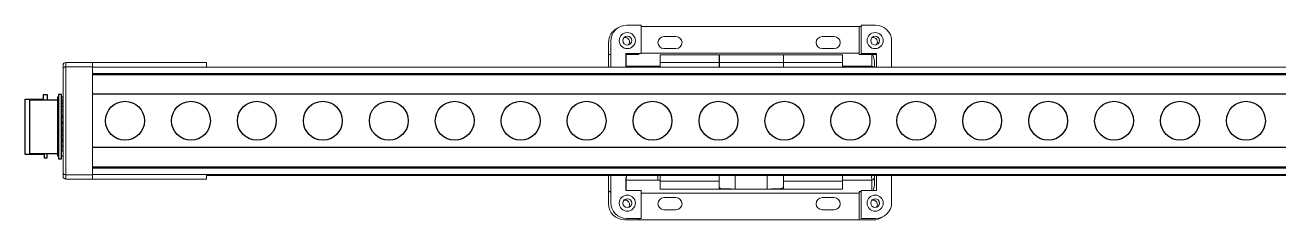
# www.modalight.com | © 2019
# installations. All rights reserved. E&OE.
# Model space of a CAD drawing. Header units: inches. Extents: x 0.2 to 60.6, y -2.3 to 18.9.
# Drawn here: x 0.22 to 18.62, y 0 to 2.85 of the extents above; entities that cross this region are included whole.
import ezdxf

# ---------------------------------------------------------------- set-up
doc = ezdxf.new("R2010")
doc.units = ezdxf.units.IN
doc.header["$MEASUREMENT"] = 0
doc.layers.add('Layer 5', color=7, linetype='Continuous')
doc.layers.add('轮廓线层', color=7, linetype='Continuous', lineweight=25)

# ---------------------------------------------------------------- blocks, each defined once
blk = doc.blocks.new('A$C4CE23AB8')
at = {"color": 7, "linetype": 'Continuous', "lineweight": 15}
for p, q in [((-28.33, 181.23), (-22.98, 181.23)), ((-22.98, 181.23), (-22.98, 170.73)), ((-22.98, 180.74), (58.31, 180.74)), ((58.31, 180.74), (58.31, 170.84)), ((58.31, 180.74), (58.32, 180.74)), ((58.32, 180.74), (59.12, 180.74)), ((58.32, 180.74), (58.32, 170.26)), ((59.12, 181.23), (59.12, 170.73)), ((64.47, 181.23), (59.12, 181.23)), ((-35.14, 170.26), (-35.14, 174.74)), ((-34.33, 165.63), (-34.33, 175.23)), ((-14.49, 176.97), (-9.99, 176.97)), ((49.01, 176.97), (44.51, 176.97)), ((70.47, 165.63), (70.47, 175.23)), ((-35.14, 170.26), (-34.33, 170.26)), ((-35.14, 170.24), (-35.14, 170.26)), ((-34.33, 170.24), (-35.14, 170.24)), ((-35.14, 170.24), (-35.14, 165.63)), ((-22.98, 170.73), (-28.73, 170.73)), ((-28.73, 165.63), (-28.73, 170.73)), ((-28.73, 170.26), (-23.81, 170.26)), ((-28.56, 170.24), (-28.73, 170.24)), ((-23.8, 170.24), (-28.56, 170.24)), ((-23.81, 170.26), (-23.81, 170.73)), ((-23.81, 170.26), (-23.8, 170.24)), ((6.07, 170.23), (-15.93, 170.23)), ((-15.93, 170.23), (-15.93, 167.34)), ((-9.99, 172.47), (-14.49, 172.47)), ((6.27, 170.23), (6.07, 170.23)), ((6.07, 167.34), (6.07, 170.23)), ((6.27, 170.23), (30.07, 170.23)), ((6.27, 170.23), (6.27, 167.34)), ((52.07, 170.23), (30.07, 170.23)), ((30.07, 170.23), (30.07, 167.34)), ((44.51, 172.47), (49.01, 172.47)), ((52.07, 167.34), (52.07, 170.23)), ((58.32, 170.26), (58.31, 170.24)), ((58.31, 170.24), (63.07, 170.24)), ((64.87, 170.26), (58.32, 170.26)), ((59.12, 170.73), (64.87, 170.73)), ((63.34, 170.24), (63.07, 170.24)), ((64.87, 170.24), (63.34, 170.24)), ((64.87, 170.73), (64.87, 165.63)), ((-28.52, 165.97), (-16.74, 165.97)), ((-16.74, 165.98), (-15.93, 165.98)), ((-16.74, 165.97), (-16.74, 165.98)), ((-16.74, 165.63), (-16.74, 165.97)), ((6.07, 167.34), (-15.93, 167.34)), ((-15.93, 167.34), (-15.93, 165.63)), ((6.07, 165.63), (6.07, 167.34)), ((6.27, 167.34), (30.07, 167.34)), ((6.27, 167.34), (6.27, 165.63)), ((30.07, 167.34), (30.07, 165.63)), ((30.07, 167.34), (52.07, 167.34)), ((52.07, 165.63), (52.07, 167.34)), ((64.07, 165.63), (64.07, 167.53)), ((-35.14, 125.23), (-35.14, 119.24)), ((-34.33, 125.23), (-34.33, 115.23)), ((-28.73, 119.73), (-28.73, 124.47)), ((-16.74, 123.52), (-28.52, 123.52)), ((-16.74, 123.52), (-16.74, 125.23)), ((-16.74, 123.5), (-16.74, 123.52)), ((-15.93, 123.5), (-16.74, 123.5)), ((-15.93, 125.23), (6.07, 125.23)), ((-15.93, 125.23), (-15.93, 123.12)), ((-15.93, 123.12), (6.07, 123.12)), ((-15.93, 123.12), (-15.93, 120.23)), ((6.07, 123.12), (6.07, 125.23)), ((6.07, 125.23), (30.07, 125.23)), ((6.07, 120.23), (6.07, 123.12)), ((12.07, 120.23), (12.07, 125.23)), ((24.07, 125.23), (24.07, 120.23)), ((52.07, 125.23), (30.07, 125.23)), ((30.07, 123.12), (30.07, 125.23)), ((52.07, 123.12), (30.07, 123.12)), ((30.07, 120.23), (30.07, 123.12)), ((52.07, 123.12), (52.07, 125.23)), ((52.07, 120.23), (52.07, 123.12)), ((64.07, 121.95), (64.07, 125.23)), ((64.87, 125.23), (64.87, 119.73)), ((70.47, 125.23), (70.47, 115.23)), ((-35.14, 119.24), (-34.33, 119.24)), ((-35.14, 119.22), (-35.14, 119.24)), ((-34.33, 119.22), (-35.14, 119.22)), ((-35.14, 114.74), (-35.14, 119.22)), ((-22.98, 119.73), (-28.73, 119.73)), ((-22.98, 109.23), (-22.98, 119.73)), ((6.07, 120.23), (-15.93, 120.23)), ((-14.49, 117.01), (-9.99, 117.01)), ((6.07, 120.23), (12.07, 120.23)), ((12.07, 120.23), (24.07, 120.23)), ((24.07, 120.23), (30.07, 120.23)), ((52.07, 120.23), (30.07, 120.23)), ((49.01, 117.01), (44.51, 117.01)), ((59.12, 119.24), (58.31, 119.24)), ((58.31, 119.24), (58.32, 119.22)), ((58.31, 118.64), (58.31, 108.74)), ((58.32, 119.22), (59.12, 119.22)), ((58.32, 108.74), (58.32, 119.22)), ((59.12, 109.23), (59.12, 119.73)), ((59.12, 119.73), (64.87, 119.73)), ((-9.99, 112.51), (-14.49, 112.51)), ((44.51, 112.51), (49.01, 112.51)), ((-23.81, 108.74), (-29.14, 108.74)), ((-28.33, 109.23), (-22.98, 109.23)), ((-23.81, 109.23), (-23.81, 108.74)), ((-23.79, 108.74), (-23.81, 108.74)), ((-23.79, 109.23), (-23.79, 108.74)), ((58.31, 108.74), (-23.79, 108.74)), ((58.32, 108.74), (58.31, 108.74)), ((63.66, 108.74), (58.32, 108.74)), ((64.47, 109.23), (59.12, 109.23))]:
    blk.add_line(p, q, dxfattribs=at)
at = {"color": 8, "linetype": 'Continuous', "lineweight": 15}
for p, q in [((58.31, 170.84), (-22.98, 170.84)), ((-28.52, 165.97), (-28.51, 165.63)), ((52.07, 165.97), (63.03, 165.97)), ((63.02, 165.63), (63.03, 165.97)), ((-28.46, 125.23), (-28.52, 123.52)), ((63.03, 123.52), (52.07, 123.52)), ((63.03, 123.52), (62.97, 125.23)), ((64.01, 125.23), (64.03, 124.49)), ((-22.98, 118.64), (58.31, 118.64))]:
    blk.add_line(p, q, dxfattribs=at)
at = {"color": 8, "linetype": 'Continuous', "lineweight": 15, "flags": 128}
for points in [[(-28.73, 165.94), (-28.72, 165.95), (-28.52, 165.97)], [(-28.52, 123.52), (-28.72, 123.54), (-28.73, 123.54)]]:
    blk.add_lwpolyline(points, dxfattribs=at)
at = {"color": 7, "linetype": 'Continuous', "lineweight": 15}
for centre, radius in [((-28.16, 175.48), 3), ((64.3, 175.48), 3), ((-28.16, 175.48), 1.65), ((64.3, 175.48), 1.65), ((-28.16, 114.98), 3), ((64.3, 114.98), 3), ((-28.16, 114.98), 1.65), ((64.3, 114.98), 1.65)]:
    blk.add_circle(centre, radius, dxfattribs=at)
for centre, radius, start, end in [((-29.14, 174.74), 6, 116.4758, 180), ((-28.33, 175.23), 6, 90, 180), ((64.47, 175.23), 6, 0, 90), ((-28.97, 174.99), 1.65, 317.6833, 104.3228), ((-14.49, 174.72), 2.25, 90, 270), ((-9.99, 174.72), 2.25, 270, 90), ((44.51, 174.72), 2.25, 90, 270), ((49.01, 174.72), 2.25, 270, 90), ((63.49, 174.99), 1.65, 317.6833, 104.3228), ((63.04, 124.51), 0.99, 269.3986, 359.1161), ((-14.49, 114.76), 2.25, 90, 270), ((-9.99, 114.76), 2.25, 270, 90), ((44.51, 114.76), 2.25, 90, 270), ((49.01, 114.76), 2.25, 270, 90), ((-29.14, 114.74), 6, 180, 270), ((-28.33, 115.23), 6, 180, 270), ((-28.97, 114.49), 1.65, 317.6833, 104.3228), ((63.49, 114.49), 1.65, 317.6833, 104.3228), ((64.47, 115.23), 6, 270, 0), ((63.66, 114.74), 6, 270, 305.5303)]:
    blk.add_arc(centre, radius, start, end, dxfattribs=at)
at = {"color": 8, "linetype": 'Continuous', "lineweight": 15}
blk.add_arc((63.04, 164.95), 1.01, 41.8164, 90.08, dxfattribs=at)
at = {"color": 7, "linetype": 'Continuous', "lineweight": 15}
for centre, start_param, end_param in [((-23.84, 170.84), 4.592821, 4.712389), ((58.35, 170.84), 1.570796, 1.690365), ((58.35, 118.64), 1.451228, 1.570796)]:
    blk.add_ellipse(centre, major_axis=(0, 5), ratio=0.008727, start_param=start_param, end_param=end_param, dxfattribs=at)
for points, knots in [([(-28.52, 165.97), (-28.53, 166.14), (-28.54, 166.47), (-28.55, 167.5), (-28.56, 168.75), (-28.56, 169.75), (-28.56, 170.24)], [0, 0, 0, 0, 0.271578, 0.499987, 0.75576, 1, 1, 1, 1]), ([(6.27, 169.81), (6.25, 169.81), (6.05, 169.74), (6.06, 169.61), (6.07, 169.5)], [0, 0, 0, 0, 0.070068, 1, 1, 1, 1]), ([(63.07, 170.24), (63.07, 169.75), (63.07, 168.75), (63.06, 167.5), (63.05, 166.47), (63.04, 166.14), (63.03, 165.97)], [0, 0, 0, 0, 0.244237, 0.500013, 0.728417, 1, 1, 1, 1]), ([(63.34, 170.24), (63.47, 169.93), (63.71, 169.35), (63.99, 168.45), (64.04, 167.84), (64.07, 167.53)], [0, 0, 0, 0, 0.35484, 0.673691, 1, 1, 1, 1]), ([(64.07, 121.95), (64.01, 121.46), (63.93, 120.69), (63.63, 119.98), (63.52, 119.73)], [0, 0, 0, 0, 0.640764, 1, 1, 1, 1]), ([(64.03, 124.49), (64.04, 124.24), (64.05, 123.75), (64.06, 122.55), (64.07, 121.95)], [0, 0, 0, 0, 0.500003, 1, 1, 1, 1]), ([(6.07, 120.96), (6.13, 120.81), (6.25, 120.52), (7.26, 120.31), (8.75, 120.24), (10.44, 120.23), (11.59, 120.23), (12.07, 120.23)], [0, 0, 0, 0, 0.212944, 0.426061, 0.636044, 0.84731, 1, 1, 1, 1]), ([(24.07, 120.23), (24.74, 120.23), (26.09, 120.23), (27.89, 120.25), (29.23, 120.36), (29.96, 120.6), (30.04, 120.85), (30.07, 120.96)], [0, 0, 0, 0, 0.213325, 0.426664, 0.639455, 0.850143, 1, 1, 1, 1])]:
    blk.add_open_spline(points, degree=3, knots=knots, dxfattribs=at)
at = {"color": 8, "linetype": 'Continuous', "lineweight": 15}
for points, knots in [([(64.07, 167.53), (64.06, 166.9), (64.06, 166.08), (64.05, 165.71), (64.05, 165.63)], [0, 0, 0, 0, 0.76537, 1, 1, 1, 1]), ([(-28.56, 119.73), (-28.56, 120.05), (-28.56, 120.88), (-28.55, 121.98), (-28.54, 123.01), (-28.53, 123.34), (-28.52, 123.52)], [0, 0, 0, 0, 0.175784, 0.454727, 0.703819, 1, 1, 1, 1]), ([(63.03, 123.52), (63.04, 123.34), (63.05, 123.01), (63.06, 121.98), (63.07, 120.88), (63.07, 120.05), (63.07, 119.73)], [0, 0, 0, 0, 0.296175, 0.545273, 0.824212, 1, 1, 1, 1])]:
    blk.add_open_spline(points, degree=3, knots=knots, dxfattribs=at)

msp = doc.modelspace()

# ---------------------------------------------------------------- linework, layer by layer
at = {"color": 7, "linetype": 'Continuous', "lineweight": 15}
for p, q in [((0.814304, 2.240589), (0.814304, 2.304751)), ((1.207688, 2.304751), (0.814304, 2.304751)), ((0.814304, 0.661628), (0.814304, 2.240589)), ((1.207688, 2.240589), (0.814304, 2.240589)), ((1.207688, 2.240589), (1.207688, 2.304751)), ((1.207688, 2.304751), (2.879568, 2.304751)), ((1.207688, 0.661628), (1.207688, 2.240589)), ((41.863879, 2.237876), (1.207688, 2.237876)), ((2.879568, 2.237876), (2.879568, 2.304751)), ((1.207688, 2.131662), (41.863879, 2.131662)), ((0.774966, 1.79532), (0.755296, 1.79532)), ((0.755296, 1.742669), (0.774966, 1.742669)), ((0.755296, 1.705263), (0.774966, 1.705263)), ((0.755296, 1.667049), (0.774966, 1.667049)), ((0.755296, 1.616744), (0.774966, 1.616744)), ((0.774966, 1.580026), (0.755296, 1.580026)), ((0.755296, 1.579905), (0.774966, 1.579905)), ((0.774966, 1.509583), (0.755296, 1.509583)), ((0.774966, 1.435581), (0.755296, 1.435581)), ((0.755296, 1.407112), (0.774966, 1.407112)), ((0.755296, 1.344473), (0.774966, 1.344473)), ((0.755296, 1.297646), (0.774966, 1.297646)), ((0.755296, 1.295826), (0.774966, 1.295826)), ((0.755296, 1.295826), (0.755296, 1.264769)), ((0.774966, 1.264769), (0.755296, 1.264769)), ((0.774966, 1.233713), (0.755296, 1.233713)), ((0.774966, 1.162299), (0.755296, 1.162299)), ((0.774966, 1.09137), (0.755296, 1.09137)), ((41.863879, 0.770555), (1.207688, 0.770555)), ((0.814304, 0.661628), (1.207688, 0.661628)), ((0.814304, 0.597467), (0.814304, 0.661628)), ((1.207688, 0.597467), (0.814304, 0.597467)), ((41.863879, 0.664342), (1.207688, 0.664342)), ((1.207688, 0.597467), (1.207688, 0.661628)), ((2.879568, 0.597467), (1.207688, 0.597467)), ((2.879568, 0.597467), (2.879568, 0.664342)), ((2.879568, 0.648606), (43.162044, 0.648606))]:
    msp.add_line(p, q, dxfattribs=at)
at = {"color": 8, "linetype": 'Continuous', "lineweight": 15}
for p, q in [((41.863879, 2.14314), (1.207688, 2.14314)), ((1.207688, 2.125515), (41.863879, 2.125515)), ((41.863879, 0.776703), (1.207688, 0.776703)), ((1.207688, 0.759078), (41.863879, 0.759078)), ((41.863879, 0.656474), (2.879568, 0.656474))]:
    msp.add_line(p, q, dxfattribs=at)
at = {"color": 0, "linetype": 'Continuous', "lineweight": 15}
for p, q in [((0.774966, 1.707986), (0.755336, 1.707986)), ((0.755336, 1.655441), (0.774966, 1.655441)), ((0.755336, 1.618111), (0.774966, 1.618111)), ((0.755336, 1.579973), (0.774966, 1.579973)), ((0.755336, 1.529769), (0.774966, 1.529769)), ((0.774966, 1.493124), (0.755336, 1.493124)), ((0.755336, 1.493003), (0.774966, 1.493003)), ((0.774966, 1.422822), (0.755336, 1.422822)), ((0.774966, 1.348968), (0.755336, 1.348968)), ((0.755336, 1.320556), (0.774966, 1.320556)), ((0.755336, 1.258043), (0.774966, 1.258043)), ((0.755336, 1.211309), (0.774966, 1.211309)), ((0.755336, 1.209493), (0.774966, 1.209493)), ((0.755336, 1.209493), (0.755336, 1.178499)), ((0.774966, 1.178499), (0.755336, 1.178499)), ((0.774966, 1.147504), (0.755336, 1.147504)), ((0.774966, 1.076234), (0.755336, 1.076234)), ((0.774966, 1.005447), (0.755336, 1.005447))]:
    msp.add_line(p, q, dxfattribs=at)
at = {"color": 7, "linetype": 'Continuous', "lineweight": 15}
for centre, start, end in [((0.814304, 2.265413), 90, 180), ((0.814304, 0.636805), 180, 270)]:
    msp.add_arc(centre, 0.039338, start, end, dxfattribs=at)
for points, knots in [([(0.774966, 2.219583), (0.774966, 2.226145), (0.774966, 2.239482), (0.774966, 2.254026), (0.774966, 2.263648), (0.774966, 2.264831), (0.774966, 2.265413)], [0, 0, 0, 0, 0.245992795, 0.5, 0.754007205, 1, 1, 1, 1]), ([(0.774966, 2.219583), (0.775659, 2.22256), (0.777102, 2.228754), (0.787743, 2.235801), (0.800977, 2.239902), (0.809978, 2.240366), (0.814304, 2.240589)], [0, 0, 0, 0, 0.270261332, 0.56242939, 0.789736422, 1, 1, 1, 1]), ([(0.774966, 0.682635), (0.774966, 0.739131), (0.774966, 0.853836), (0.774966, 1.043384), (0.774966, 1.243935), (0.774966, 1.451109), (0.774966, 1.658283), (0.774966, 1.858834), (0.774966, 2.048382), (0.774966, 2.163086), (0.774966, 2.219583)], [0, 0, 0, 0, 0.120647717, 0.244950319, 0.37181475, 0.5, 0.62818525, 0.755049681, 0.879352283, 1, 1, 1, 1]), ([(0.755296, 1.742669), (0.755296, 1.749321), (0.755296, 1.761579), (0.755296, 1.777652), (0.755296, 1.788828), (0.755296, 1.794354), (0.755296, 1.795056), (0.755296, 1.79532)], [0, 0, 0, 0, 0.254528163, 0.469059156, 0.684609438, 0.881420224, 1, 1, 1, 1]), ([(0.755296, 1.705263), (0.755296, 1.708399), (0.755296, 1.714548), (0.755296, 1.728316), (0.755296, 1.737858), (0.755296, 1.742669)], [0, 0, 0, 0, 0.340300436, 0.667355478, 1, 1, 1, 1]), ([(0.755296, 1.667049), (0.755296, 1.674055), (0.755296, 1.684724), (0.755296, 1.696309), (0.755296, 1.702556), (0.755296, 1.70449), (0.755296, 1.705263)], [0, 0, 0, 0, 0.464894476, 0.707949133, 0.883148454, 1, 1, 1, 1]), ([(0.755296, 1.616744), (0.755296, 1.617414), (0.755296, 1.618708), (0.755296, 1.62788), (0.755296, 1.640706), (0.755296, 1.654473), (0.755296, 1.663682), (0.755296, 1.667049)], [0, 0, 0, 0, 0.219188889, 0.42331272, 0.63470668, 0.866453072, 1, 1, 1, 1]), ([(0.755296, 1.579905), (0.755296, 1.578903), (0.755296, 1.576924), (0.755296, 1.562602), (0.755296, 1.543213), (0.755296, 1.524516), (0.755296, 1.512958), (0.755296, 1.509583)], [0, 0, 0, 0, 0.235121389, 0.464496028, 0.681378162, 0.906954008, 1, 1, 1, 1]), ([(0.755296, 1.509583), (0.755296, 1.498986), (0.755296, 1.480256), (0.755296, 1.456992), (0.755296, 1.441691), (0.755296, 1.435999), (0.755296, 1.435672), (0.755296, 1.435581)], [0, 0, 0, 0, 0.280684375, 0.496143548, 0.712120571, 0.919510728, 1, 1, 1, 1]), ([(0.755296, 1.344473), (0.755296, 1.350798), (0.755296, 1.363795), (0.755296, 1.381653), (0.755296, 1.39625), (0.755296, 1.405684), (0.755296, 1.406627), (0.755296, 1.407112)], [0, 0, 0, 0, 0.177962105, 0.365726663, 0.571717787, 0.779308089, 1, 1, 1, 1]), ([(0.755296, 1.297646), (0.755296, 1.303601), (0.755296, 1.313838), (0.755296, 1.330033), (0.755296, 1.33963), (0.755296, 1.344473)], [0, 0, 0, 0, 0.407946537, 0.701198375, 1, 1, 1, 1]), ([(0.755296, 1.233713), (0.755296, 1.232653), (0.755296, 1.230885), (0.755296, 1.217575), (0.755296, 1.200666), (0.755296, 1.18134), (0.755296, 1.168112), (0.755296, 1.162299)], [0, 0, 0, 0, 0.276923925, 0.461836008, 0.646731016, 0.844761708, 1, 1, 1, 1]), ([(0.755296, 1.162299), (0.755296, 1.15077), (0.755296, 1.13215), (0.755296, 1.11007), (0.755296, 1.097342), (0.755296, 1.091994), (0.755296, 1.091527), (0.755296, 1.09137)], [0, 0, 0, 0, 0.323291, 0.522157058, 0.72169291, 0.906645242, 1, 1, 1, 1]), ([(0.814304, 0.661628), (0.80873, 0.661999), (0.797129, 0.662769), (0.783934, 0.668452), (0.776254, 0.675518), (0.775384, 0.680325), (0.774966, 0.682635)], [0, 0, 0, 0, 0.270261332, 0.56242939, 0.789736422, 1, 1, 1, 1]), ([(0.774966, 0.636805), (0.774966, 0.637387), (0.774966, 0.63857), (0.774966, 0.648192), (0.774966, 0.662736), (0.774966, 0.676073), (0.774966, 0.682635)], [0, 0, 0, 0, 0.245992795, 0.5, 0.754007205, 1, 1, 1, 1])]:
    msp.add_open_spline(points, degree=3, knots=knots, dxfattribs=at)
at = {"color": 0, "linetype": 'Continuous', "lineweight": 15}
for points, knots in [([(0.755336, 1.655441), (0.755336, 1.662079), (0.755336, 1.674313), (0.755336, 1.690354), (0.755336, 1.701507), (0.755336, 1.707023), (0.755336, 1.707723), (0.755336, 1.707986)], [0, 0, 0, 0, 0.254528163, 0.469059156, 0.684609438, 0.881420224, 1, 1, 1, 1]), ([(0.755336, 1.618111), (0.755336, 1.62124), (0.755336, 1.627377), (0.755336, 1.641117), (0.755336, 1.650639), (0.755336, 1.655441)], [0, 0, 0, 0, 0.340300436, 0.667355478, 1, 1, 1, 1]), ([(0.755336, 1.579973), (0.755336, 1.586965), (0.755336, 1.597612), (0.755336, 1.609174), (0.755336, 1.615409), (0.755336, 1.617338), (0.755336, 1.618111)], [0, 0, 0, 0, 0.464894476, 0.707949133, 0.883148454, 1, 1, 1, 1]), ([(0.755336, 1.529769), (0.755336, 1.530437), (0.755336, 1.531728), (0.755336, 1.540883), (0.755336, 1.553683), (0.755336, 1.567422), (0.755336, 1.576613), (0.755336, 1.579973)], [0, 0, 0, 0, 0.219188889, 0.42331272, 0.63470668, 0.866453072, 1, 1, 1, 1]), ([(0.755336, 1.493003), (0.755336, 1.492003), (0.755336, 1.490028), (0.755336, 1.475735), (0.755336, 1.456384), (0.755336, 1.437725), (0.755336, 1.42619), (0.755336, 1.422822)], [0, 0, 0, 0, 0.235121389, 0.464496028, 0.681378162, 0.906954008, 1, 1, 1, 1]), ([(0.755336, 1.422822), (0.755336, 1.412247), (0.755336, 1.393554), (0.755336, 1.370336), (0.755336, 1.355066), (0.755336, 1.349385), (0.755336, 1.349059), (0.755336, 1.348968)], [0, 0, 0, 0, 0.280684375, 0.496143548, 0.712120571, 0.919510728, 1, 1, 1, 1]), ([(0.755336, 1.258043), (0.755336, 1.264355), (0.755336, 1.277326), (0.755336, 1.295148), (0.755336, 1.309716), (0.755336, 1.319132), (0.755336, 1.320072), (0.755336, 1.320556)], [0, 0, 0, 0, 0.177962105, 0.365726663, 0.571717787, 0.779308089, 1, 1, 1, 1]), ([(0.755336, 1.211309), (0.755336, 1.217253), (0.755336, 1.22747), (0.755336, 1.243631), (0.755336, 1.253209), (0.755336, 1.258043)], [0, 0, 0, 0, 0.407946537, 0.701198375, 1, 1, 1, 1]), ([(0.755336, 1.147504), (0.755336, 1.146446), (0.755336, 1.144682), (0.755336, 1.131399), (0.755336, 1.114524), (0.755336, 1.095237), (0.755336, 1.082035), (0.755336, 1.076234)], [0, 0, 0, 0, 0.276923925, 0.461836008, 0.646731016, 0.844761708, 1, 1, 1, 1]), ([(0.755336, 1.076234), (0.755336, 1.064728), (0.755336, 1.046145), (0.755336, 1.02411), (0.755336, 1.011406), (0.755336, 1.006069), (0.755336, 1.005603), (0.755336, 1.005447)], [0, 0, 0, 0, 0.323291, 0.522157058, 0.72169291, 0.906645242, 1, 1, 1, 1])]:
    msp.add_open_spline(points, degree=3, knots=knots, dxfattribs=at)
at = {"layer": 'Layer 5', "color": 0, "lineweight": 30}
for points in [[(0.537506, 0.964211), (0.537506, 0.904234), (0.500786, 0.904234), (0.500786, 0.959315), (0.216813, 0.959315), (0.216813, 1.769615), (0.488545, 1.769615), (0.488545, 1.834488), (0.542402, 1.834488), (0.542402, 1.765943)], [(0.691732, 1.754927), (0.280462, 1.754927), (0.280462, 0.974003), (0.68806, 0.974003)], [(0.712541, 1.79532), (0.691732, 1.79532), (0.691732, 0.938507), (0.714989, 0.938507)], [(0.708869, 0.891994), (0.752933, 0.891994), (0.752933, 1.835712), (0.708869, 1.835712), (0.708869, 0.891994)], [(0.774966, 1.79532), (0.750485, 1.79532)], [(0.774966, 0.933611), (0.750485, 0.933611)]]:
    msp.add_lwpolyline(points, dxfattribs=at)
at = {"layer": '轮廓线层'}
for p, q in [((1.207688, 1.844492), (41.863879, 1.844492)), ((41.863879, 1.057725), (1.207688, 1.057725))]:
    msp.add_line(p, q, dxfattribs=at)
for centre in [(1.683682, 1.451109), (2.651405, 1.451109), (3.619129, 1.451109), (4.586852, 1.451109), (5.554576, 1.451109), (6.522299, 1.451109), (7.490023, 1.451109), (8.457747, 1.451109), (9.42547, 1.451109), (10.393194, 1.451109), (11.360917, 1.451109), (12.328641, 1.451109), (13.296364, 1.451109), (14.264088, 1.451109), (15.231812, 1.451109), (16.199535, 1.451109), (17.167259, 1.451109), (18.134982, 1.451109)]:
    msp.add_circle(centre, 0.285203, dxfattribs=at)

# ---------------------------------------------------------------- block references
at = {"layer": '轮廓线层', "xscale": 0.03933835616438194, "yscale": 0.03933835616438194, "zscale": 0.03933835616438194}
msp.add_blockref('A$C4CE23AB8', (10.163022, -4.277693), dxfattribs=at)

doc.saveas('drawing.dxf')
